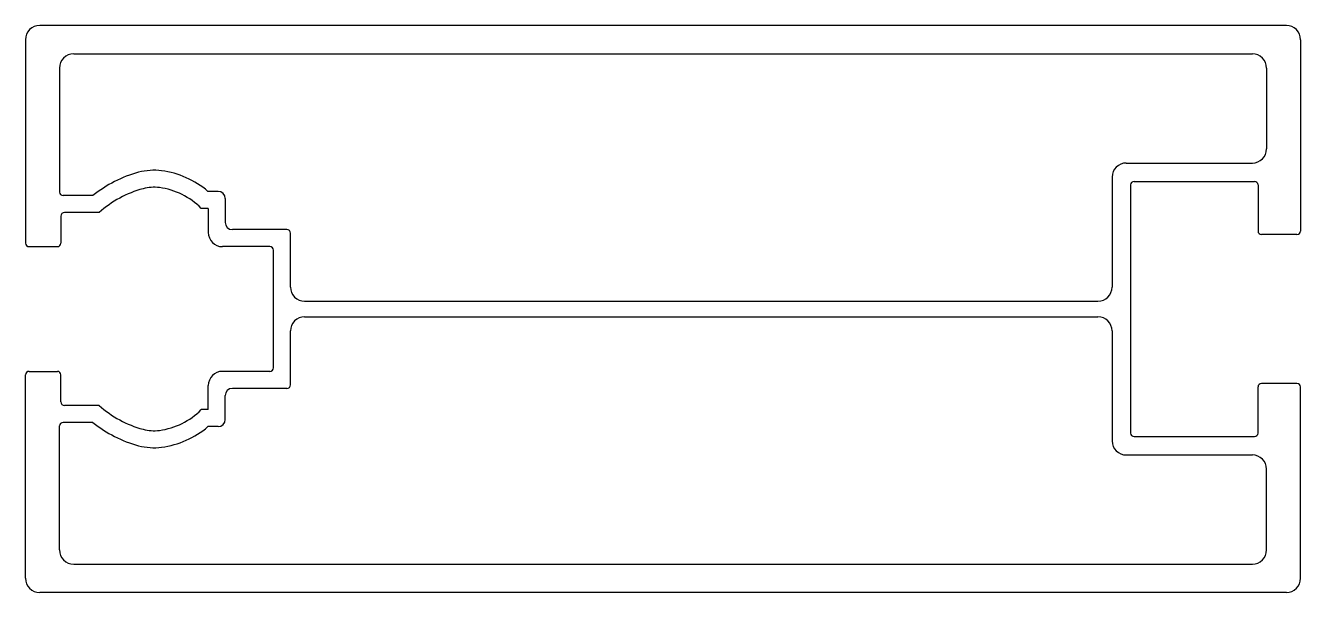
# Model space of a CAD drawing. Extents: x 1057.9 to 1147.9, y 294.9 to 334.9.
import ezdxf

# ---------------------------------------------------------------- set-up
doc = ezdxf.new("R2010")
doc.units = 0
doc.layers.get('0').update_dxf_attribs({"linetype": 'CONTINUOUS'})

msp = doc.modelspace()

# ---------------------------------------------------------------- linework, layer by layer
at = {"color": 0}
for p, q in [((1146.897, 334.862), (1058.897, 334.862)), ((1057.897, 333.862), (1057.897, 319.512)), ((1147.897, 333.862), (1147.897, 320.362)), ((1061.297, 332.862), (1144.497, 332.862)), ((1060.297, 331.862), (1060.297, 323.112)), ((1145.497, 331.862), (1145.497, 326.162)), ((1135.597, 325.162), (1144.497, 325.162)), ((1134.597, 324.162), (1134.597, 316.412)), ((1071.497, 323.162), (1070.767, 323.162)), ((1135.897, 323.612), (1135.897, 306.112)), ((1136.147, 323.862), (1144.647, 323.862)), ((1144.897, 323.612), (1144.897, 320.362)), ((1062.654, 322.862), (1060.547, 322.862)), ((1071.997, 322.662), (1071.997, 320.962)), ((1060.397, 321.412), (1060.397, 319.512)), ((1063.097, 321.662), (1060.647, 321.662)), ((1070.797, 321.962), (1070.295, 321.962)), ((1070.797, 321.962), (1070.797, 320.262)), ((1076.347, 320.462), (1072.497, 320.462)), ((1076.597, 316.412), (1076.597, 320.212)), ((1147.647, 320.112), (1145.147, 320.112)), ((1058.147, 319.262), (1060.147, 319.262)), ((1075.147, 319.262), (1071.797, 319.262)), ((1075.397, 310.712), (1075.397, 319.012)), ((1077.597, 315.412), (1133.597, 315.412)), ((1077.597, 314.312), (1133.597, 314.312)), ((1076.597, 309.512), (1076.597, 313.312)), ((1134.597, 313.312), (1134.597, 305.562)), ((1057.897, 295.862), (1057.897, 310.212)), ((1058.147, 310.462), (1060.147, 310.462)), ((1060.397, 308.312), (1060.397, 310.212)), ((1075.147, 310.462), (1071.797, 310.462)), ((1147.647, 309.612), (1145.147, 309.612)), ((1070.797, 307.762), (1070.797, 309.462)), ((1071.997, 307.062), (1071.997, 308.762)), ((1076.347, 309.262), (1072.497, 309.262)), ((1144.897, 306.112), (1144.897, 309.362)), ((1147.897, 295.862), (1147.897, 309.362)), ((1063.097, 308.062), (1060.647, 308.062)), ((1070.797, 307.762), (1070.295, 307.762)), ((1060.297, 297.862), (1060.297, 306.612)), ((1062.654, 306.862), (1060.547, 306.862)), ((1071.497, 306.562), (1070.767, 306.562)), ((1136.147, 305.862), (1144.647, 305.862)), ((1135.597, 304.562), (1144.497, 304.562)), ((1145.497, 297.862), (1145.497, 303.562)), ((1061.297, 296.862), (1144.497, 296.862)), ((1146.897, 294.862), (1058.897, 294.862))]:
    msp.add_line(p, q, dxfattribs=at)
for centre, radius, start, end in [((1058.897, 333.862), 1, 90, 180), ((1146.897, 333.862), 1, 0, 90), ((1061.297, 331.862), 1, 90, 180), ((1144.497, 331.862), 1, 0, 90), ((1144.497, 326.162), 1, 270, 0), ((1135.597, 324.162), 1, 90, 180), ((1068.129, 316.097), 8.703, 104.95549, 128.98789), ((1066.967, 320.448), 4.2, 82.67136, 104.95549), ((1066.708, 318.43), 6.235, 49.37833, 82.67136), ((1060.547, 323.112), 0.25, 180, 270), ((1068.129, 316.097), 7.503, 104.95549, 132.12727), ((1066.967, 320.448), 3, 82.67136, 104.95549), ((1066.708, 318.43), 5.035, 44.5546, 82.67136), ((1071.497, 322.662), 0.5, 0, 90), ((1136.147, 323.612), 0.25, 90, 180), ((1144.647, 323.612), 0.25, 0, 90), ((1060.647, 321.412), 0.25, 90, 180), ((1072.497, 320.962), 0.5, 180, 270), ((1076.347, 320.212), 0.25, 0, 90), ((1058.147, 319.512), 0.25, 180, 270), ((1060.147, 319.512), 0.25, 270, 0), ((1071.797, 320.262), 1, 180, 270), ((1145.147, 320.362), 0.25, 180, 270), ((1147.647, 320.362), 0.25, 270, 0), ((1075.147, 319.012), 0.25, 0, 90), ((1077.597, 316.412), 1, 180, 270), ((1133.597, 316.412), 1, 270, 0), ((1077.597, 313.312), 1, 90, 180), ((1133.597, 313.312), 1, 0, 90), ((1075.147, 310.712), 0.25, 270, 0), ((1058.147, 310.212), 0.25, 90, 180), ((1060.147, 310.212), 0.25, 0, 90), ((1071.797, 309.462), 1, 90, 180), ((1145.147, 309.362), 0.25, 90, 180), ((1147.647, 309.362), 0.25, 0, 90), ((1072.497, 308.762), 0.5, 90, 180), ((1076.347, 309.512), 0.25, 270, 0), ((1060.647, 308.312), 0.25, 180, 270), ((1068.129, 313.626), 7.503, 227.87273, 255.04451), ((1066.708, 311.294), 5.035, 277.32864, 315.4454), ((1071.497, 307.062), 0.5, 270, 0), ((1060.547, 306.612), 0.25, 90, 180), ((1068.129, 313.626), 8.703, 231.01211, 255.04451), ((1066.967, 309.276), 3, 255.04451, 277.32864), ((1066.708, 311.294), 6.235, 277.32864, 310.62167), ((1136.147, 306.112), 0.25, 180, 270), ((1144.647, 306.112), 0.25, 270, 0), ((1066.967, 309.276), 4.2, 255.04451, 277.32864), ((1135.597, 305.562), 1, 180, 270), ((1144.497, 303.562), 1, 0, 90), ((1061.297, 297.862), 1, 180, 270), ((1144.497, 297.862), 1, 270, 0), ((1058.897, 295.862), 1, 180, 270), ((1146.897, 295.862), 1, 270, 0)]:
    msp.add_arc(centre, radius, start, end, dxfattribs=at)

doc.saveas('drawing.dxf')
